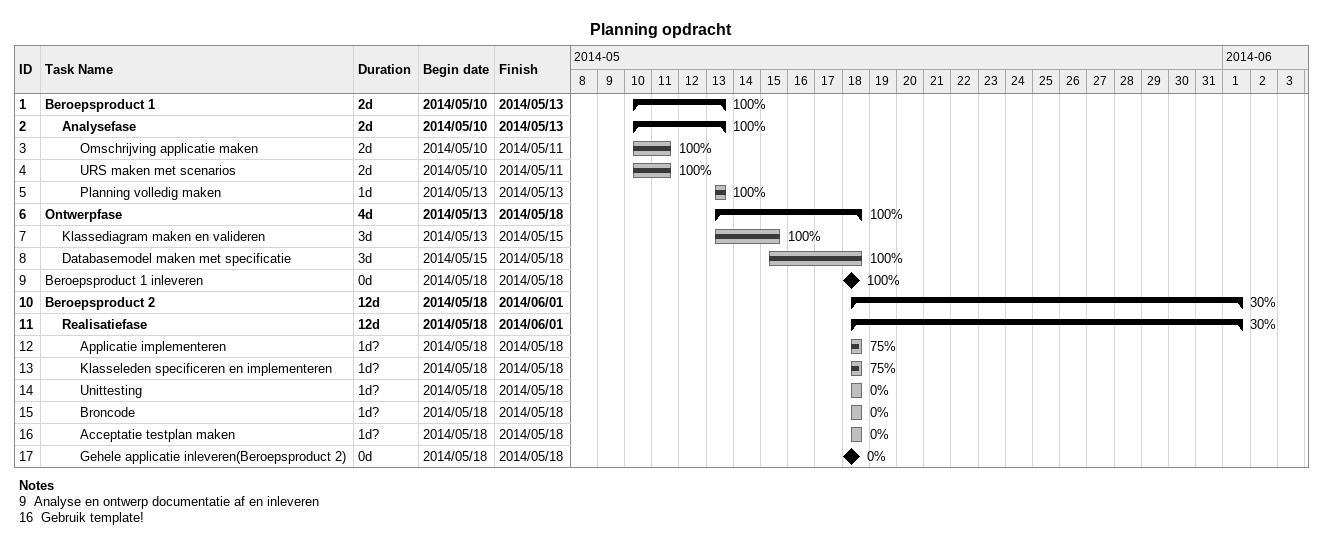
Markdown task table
Planning opdracht

| ID | Level | Task | Duration | Start | Finish | % complete |
|---|---|---|---|---|---|---|
| 1 | 1 | **Beroepsproduct 1** | 2d | 2014-05-10 | 2014-05-13 | 100 |
| 2 | 2 | **Analysefase** | 2d | 2014-05-10 | 2014-05-13 | 100 |
| 3 | 3 | Omschrijving applicatie maken | 2d | 2014-05-10 | 2014-05-11 | 100 |
| 4 | 3 | URS maken met scenarios | 2d | 2014-05-10 | 2014-05-11 | 100 |
| 5 | 3 | Planning volledig maken | 1d | 2014-05-13 | 2014-05-13 | 100 |
| 6 | 1 | **Ontwerpfase** | 4d | 2014-05-13 | 2014-05-18 | 100 |
| 7 | 2 | Klassediagram maken en valideren | 3d | 2014-05-13 | 2014-05-15 | 100 |
| 8 | 2 | Databasemodel maken met specificatie | 3d | 2014-05-15 | 2014-05-18 | 100 |
| 9 | 1 | Beroepsproduct 1 inleveren | 0d | 2014-05-18 | 2014-05-18 | 100 |
| 10 | 1 | **Beroepsproduct 2** | 12d | 2014-05-18 | 2014-06-01 | 30 |
| 11 | 2 | **Realisatiefase** | 12d | 2014-05-18 | 2014-06-01 | 30 |
| 12 | 3 | Applicatie implementeren | 1d? | 2014-05-18 | 2014-05-18 | 75 |
| 13 | 3 | Klasseleden specificeren en implementeren | 1d? | 2014-05-18 | 2014-05-18 | 75 |
| 14 | 3 | Unittesting | 1d? | 2014-05-18 | 2014-05-18 | 0 |
| 15 | 3 | Broncode | 1d? | 2014-05-18 | 2014-05-18 | 0 |
| 16 | 3 | Acceptatie testplan maken | 1d? | 2014-05-18 | 2014-05-18 | 0 |
| 17 | 3 | Gehele applicatie inleveren(Beroepsproduct 2) | 0d | 2014-05-18 | 2014-05-18 | 0 |

Notes
- 9: Analyse en ontwerp documentatie af en inleveren
- 16: Gebruik template!
